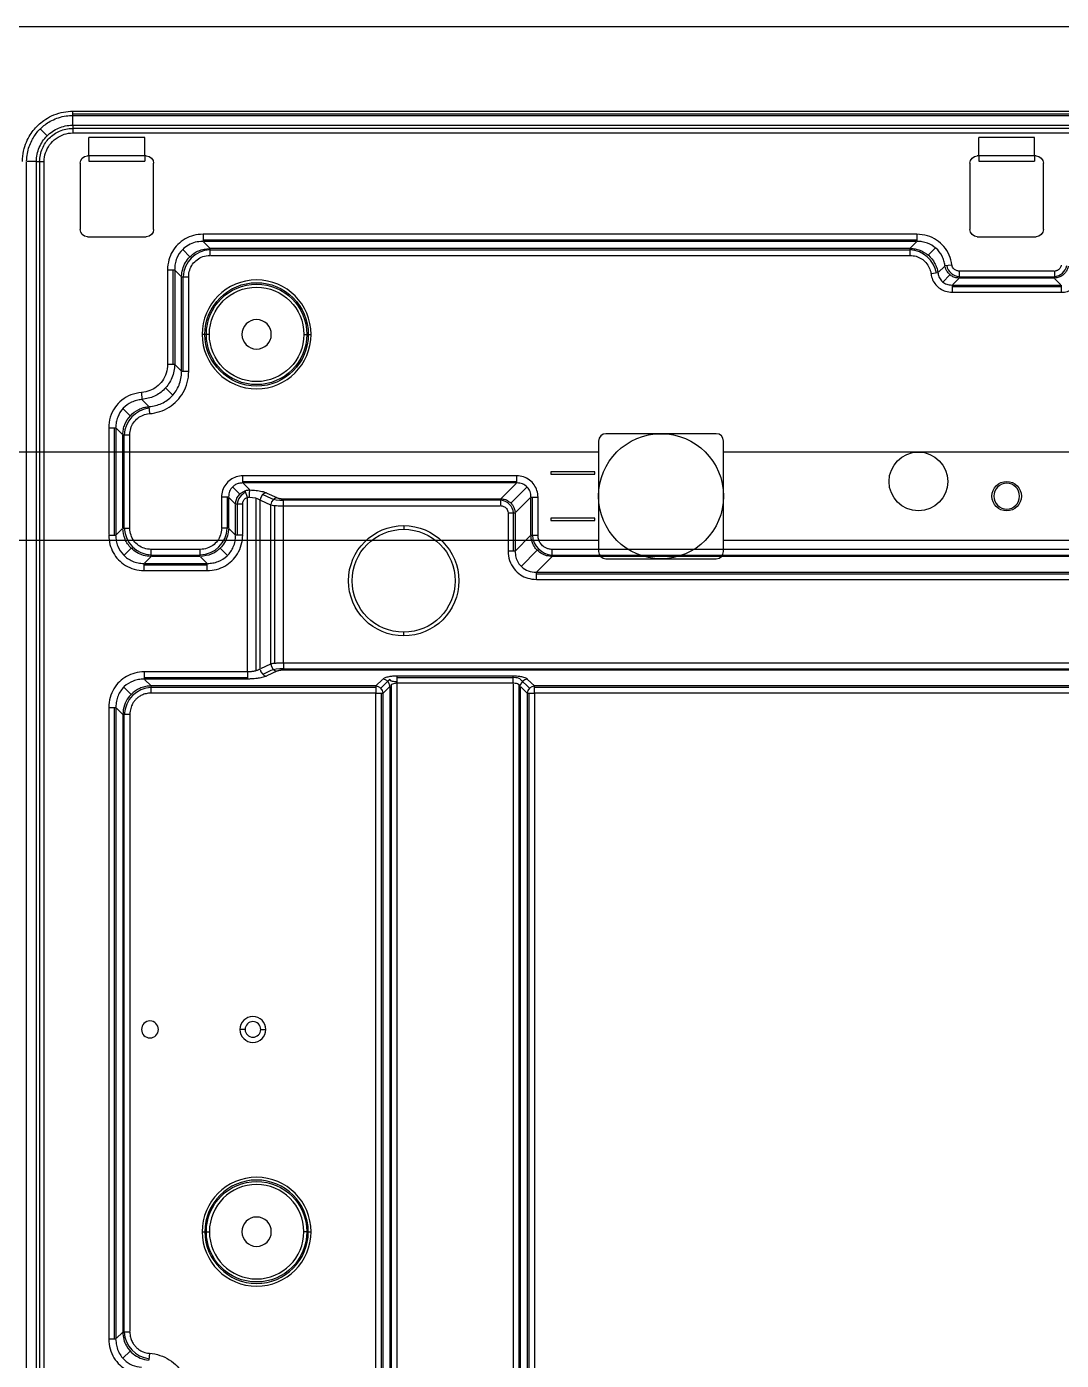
# Model space of a CAD drawing. Header units: millimetres. Extents: x 10037 to 11393, y -913 to 246.
# Drawn here: x 10629.2 to 10769.9, y -482.7 to -301.4 of the extents above; entities that cross this region are included whole.
import ezdxf

# ---------------------------------------------------------------- set-up
doc = ezdxf.new("R2010")
doc.units = ezdxf.units.MM
doc.header["$LTSCALE"] = 46.255
doc.layers.get('0').update_dxf_attribs({"linetype": 'CONTINUOUS'})
doc.layers.add('1', color=7, linetype='CONTINUOUS', true_color=0xffffff)

msp = doc.modelspace()

# ---------------------------------------------------------------- linework, layer by layer
at = {"color": 3}
for p, q in [((10722.92, -356.7), (10707.92, -356.7)), ((10706.92, -357.7), (10706.92, -372.7)), ((10723.92, -372.7), (10723.92, -357.7)), ((10706.92, -359.2), (10583.92, -359.2)), ((10836.92, -359.2), (10723.92, -359.2)), ((10583.92, -371.2), (10706.92, -371.2)), ((10723.92, -371.2), (10836.92, -371.2)), ((10707.92, -373.7), (10722.92, -373.7))]:
    msp.add_line(p, q, dxfattribs=at)
for centre, radius in [((10715.42, -365.2), 8.5), ((10762.42, -365.2), 2)]:
    msp.add_circle(centre, radius, dxfattribs=at)
for centre, start, end in [((10707.92, -357.7), 90, 180), ((10722.92, -357.7), 0, 90), ((10707.92, -372.7), 180, 270), ((10722.92, -372.7), 270, 0)]:
    msp.add_arc(centre, 1, start, end, dxfattribs=at)
at = {"layer": '1', "color": 7, "linetype": 'Continuous'}
for p, q in [((11265.52, -301.37), (10295.32, -301.37)), ((10635.42, -313.44), (10635.42, -312.87)), ((10635.42, -313.2), (10925.42, -313.2)), ((10635.42, -314.71), (10635.42, -313.44)), ((10635.47, -312.87), (10925.36, -312.87)), ((10635.47, -313.44), (10925.36, -313.44)), ((10631.93, -316.21), (10630.99, -315.27)), ((10635.42, -314.76), (10635.42, -315.82)), ((10925.42, -315.2), (10635.42, -315.2)), ((10635.47, -314.76), (10925.36, -314.76)), ((10635.47, -315.82), (10925.36, -315.82)), ((10645.22, -316.43), (10637.62, -316.43)), ((10637.62, -318.93), (10637.62, -316.43)), ((10645.22, -318.93), (10645.22, -316.43)), ((10766.22, -316.43), (10758.62, -316.43)), ((10758.62, -318.93), (10758.62, -316.43)), ((10766.22, -318.93), (10766.22, -316.43)), ((10637.62, -318.93), (10637.42, -318.93)), ((10645.22, -318.93), (10637.62, -318.93)), ((10637.62, -318.93), (10637.62, -319.63)), ((10645.42, -318.93), (10645.22, -318.93)), ((10645.22, -318.93), (10645.22, -319.63)), ((10758.62, -318.93), (10758.42, -318.93)), ((10766.22, -318.93), (10758.62, -318.93)), ((10758.62, -318.93), (10758.62, -319.63)), ((10766.42, -318.93), (10766.22, -318.93)), ((10766.22, -318.93), (10766.22, -319.63)), ((10629.15, -558.25), (10629.15, -319.75)), ((10630.48, -319.7), (10629.2, -319.7)), ((10630.48, -319.7), (10631.54, -319.7)), ((10630.48, -558.25), (10630.48, -319.75)), ((10630.92, -319.7), (10630.92, -558.3)), ((10631.54, -558.25), (10631.54, -319.75)), ((10636.42, -319.93), (10636.42, -328.93)), ((10637.62, -319.63), (10645.22, -319.63)), ((10646.42, -328.93), (10646.42, -319.93)), ((10757.42, -319.93), (10757.42, -328.93)), ((10758.62, -319.63), (10766.22, -319.63)), ((10767.42, -328.93), (10767.42, -319.93)), ((10637.42, -329.93), (10645.42, -329.93)), ((10653.14, -329.59), (10653.14, -330.56)), ((10750.15, -329.59), (10653.19, -329.59)), ((10750.2, -329.59), (10750.2, -330.56)), ((10758.42, -329.93), (10766.42, -329.93)), ((10650.37, -331.65), (10651.36, -332.64)), ((10653.14, -330.36), (10750.2, -330.36)), ((10654.05, -331.47), (10653.18, -330.6)), ((10750.15, -330.56), (10653.19, -330.56)), ((10654.08, -331.5), (10654.08, -332.47)), ((10654.08, -331.7), (10749.25, -331.7)), ((10654.13, -331.5), (10749.2, -331.5)), ((10749.25, -331.5), (10749.25, -332.47)), ((10749.29, -331.47), (10750.16, -330.6)), ((10752.72, -331.43), (10751.73, -332.42)), ((10654.13, -332.47), (10749.2, -332.47)), ((10648.31, -334.42), (10649.28, -334.42)), ((10648.31, -334.47), (10648.31, -347.21)), ((10649.08, -347.26), (10649.08, -334.42)), ((10649.28, -334.47), (10649.28, -347.21)), ((10650.18, -335.33), (10649.31, -334.46)), ((10650.22, -335.37), (10651.19, -335.37)), ((10650.22, -348.15), (10650.22, -335.42)), ((10650.42, -348.2), (10650.42, -335.37)), ((10651.19, -348.15), (10651.19, -335.42)), ((10753.07, -334.84), (10752.13, -334.97)), ((10753.11, -334.81), (10754, -333.92)), ((10753.72, -336.08), (10754.71, -335.09)), ((10754.92, -333.77), (10754.03, -333.89)), ((10755.94, -334.59), (10755.94, -335.56)), ((10755.94, -335.36), (10768.9, -335.36)), ((10768.85, -334.59), (10755.99, -334.59)), ((10768.9, -334.59), (10768.9, -335.56)), ((10755, -336.5), (10755, -337.47)), ((10755, -336.7), (10769.84, -336.7)), ((10755.03, -336.47), (10755.9, -335.6)), ((10755.05, -336.5), (10769.79, -336.5)), ((10768.85, -335.56), (10755.99, -335.56)), ((10768.93, -335.6), (10769.8, -336.47)), ((10769.84, -336.5), (10769.84, -337.47)), ((10755.05, -337.47), (10769.79, -337.47)), ((10653.39, -343.2), (10653.06, -343.2)), ((10654, -343.2), (10653.39, -343.2)), ((10666.84, -343.2), (10667.45, -343.2)), ((10667.45, -343.2), (10667.77, -343.2)), ((10648.31, -347.26), (10649.28, -347.26)), ((10650.18, -348.16), (10649.31, -347.29)), ((10650.22, -348.2), (10651.19, -348.2)), ((10644.76, -351.11), (10644.83, -352.07)), ((10649.02, -351.48), (10648.06, -350.52)), ((10642.23, -353.29), (10643.22, -354.29)), ((10645.74, -352.98), (10644.86, -352.1)), ((10645.78, -353.02), (10645.85, -353.98)), ((10640.31, -355.92), (10641.28, -355.92)), ((10640.31, -355.97), (10640.31, -370.43)), ((10641.08, -370.48), (10641.08, -355.92)), ((10641.28, -355.97), (10641.28, -370.43)), ((10642.18, -356.83), (10641.31, -355.96)), ((10642.22, -356.87), (10643.19, -356.87)), ((10642.22, -369.49), (10642.22, -356.92)), ((10642.42, -369.54), (10642.42, -356.87)), ((10643.19, -369.49), (10643.19, -356.92)), ((10658.55, -363.4), (10658.55, -362.43)), ((10695.74, -362.43), (10658.6, -362.43)), ((10695.79, -363.4), (10695.79, -362.43)), ((10706.42, -361.9), (10700.42, -361.9)), ((10700.42, -361.9), (10700.42, -362.2)), ((10700.42, -362.2), (10706.42, -362.2)), ((10706.42, -362.2), (10706.42, -361.9)), ((10657.15, -363.93), (10658.14, -364.93)), ((10658.55, -363.2), (10695.79, -363.2)), ((10658.58, -363.43), (10659.46, -364.31)), ((10695.74, -363.4), (10658.6, -363.4)), ((10695.75, -363.43), (10693.64, -365.55)), ((10694.99, -366.13), (10697.19, -363.93)), ((10656.62, -365.33), (10655.65, -365.33)), ((10655.65, -365.38), (10655.65, -369.49)), ((10656.42, -365.33), (10656.42, -369.54)), ((10656.62, -365.38), (10656.62, -369.49)), ((10657.52, -366.24), (10656.65, -365.37)), ((10659.17, -365.36), (10658.86, -364.47)), ((10659.17, -389.09), (10659.17, -365.41)), ((10660.32, -365.46), (10660.32, -388.95)), ((10660.9, -388.64), (10660.9, -365.76)), ((10660.94, -365.73), (10662.3, -366.36)), ((10661.27, -364.98), (10662.37, -365.49)), ((10661.81, -364.77), (10663.16, -365.39)), ((10664.07, -366.51), (10664.07, -365.55)), ((10693.64, -365.75), (10664.07, -365.75)), ((10664.12, -365.55), (10693.59, -365.55)), ((10693.64, -366.45), (10693.64, -365.55)), ((10697.68, -365.37), (10695.61, -367.44)), ((10697.72, -365.33), (10698.69, -365.33)), ((10697.72, -370.45), (10697.72, -365.38)), ((10697.92, -370.5), (10697.92, -365.33)), ((10698.69, -370.45), (10698.69, -365.38)), ((10658.53, -366.27), (10657.56, -366.27)), ((10657.56, -370.43), (10657.56, -366.32)), ((10657.76, -366.27), (10657.76, -370.48)), ((10658.53, -370.43), (10658.53, -366.32)), ((10662.34, -387.97), (10662.34, -366.43)), ((10662.92, -387.94), (10662.92, -366.46)), ((10664.07, -387.89), (10664.07, -366.56)), ((10664.12, -366.51), (10693.59, -366.51)), ((10694.61, -367.48), (10695.57, -367.48)), ((10694.61, -367.53), (10694.61, -372.6)), ((10695.37, -372.65), (10695.37, -367.48)), ((10695.57, -367.53), (10695.57, -372.6)), ((10641.31, -370.44), (10642.18, -369.57)), ((10642.29, -369.54), (10643.19, -369.54)), ((10656.55, -369.54), (10655.65, -369.54)), ((10657.52, -370.44), (10656.65, -369.57)), ((10680.42, -369.2), (10680.42, -369.65)), ((10706.42, -368.2), (10700.42, -368.2)), ((10700.42, -368.2), (10700.42, -368.5)), ((10700.42, -368.5), (10706.42, -368.5)), ((10706.42, -368.5), (10706.42, -368.2)), ((10640.31, -370.48), (10641.28, -370.48)), ((10658.53, -370.48), (10657.56, -370.48)), ((10697.68, -370.54), (10695.61, -372.61)), ((10697.72, -370.5), (10698.69, -370.5)), ((10642.37, -373.25), (10643.36, -372.26)), ((10645.18, -374.31), (10646.05, -373.43)), ((10646.08, -373.4), (10646.08, -372.43)), ((10646.08, -373.2), (10652.75, -373.2)), ((10652.7, -372.43), (10646.13, -372.43)), ((10652.7, -373.4), (10646.13, -373.4)), ((10652.75, -373.33), (10652.75, -372.43)), ((10653.66, -374.31), (10652.79, -373.43)), ((10656.47, -373.25), (10655.48, -372.26)), ((10694.61, -372.65), (10695.57, -372.65)), ((10698.58, -372.54), (10696.38, -374.74)), ((10700.62, -373.4), (10698.5, -375.51)), ((10700.62, -373.4), (10700.62, -372.43)), ((10700.62, -373.2), (10860.22, -373.2)), ((10860.17, -372.43), (10700.67, -372.43)), ((10860.17, -373.4), (10700.67, -373.4)), ((10645.14, -375.31), (10645.14, -374.34)), ((10645.14, -374.54), (10653.7, -374.54)), ((10645.19, -374.34), (10653.65, -374.34)), ((10645.19, -375.31), (10653.65, -375.31)), ((10653.7, -375.31), (10653.7, -374.34)), ((10698.47, -376.51), (10698.47, -375.55)), ((10698.47, -375.75), (10862.37, -375.75)), ((10698.52, -375.55), (10862.32, -375.55)), ((10698.52, -376.51), (10862.32, -376.51)), ((10680.42, -384.2), (10680.42, -383.75)), ((10664.07, -387.89), (10664.07, -388.85)), ((10896.71, -387.89), (10664.12, -387.89)), ((10645.14, -389.09), (10645.14, -390.06)), ((10659.12, -389.09), (10645.19, -389.09)), ((10659.17, -389.09), (10659.17, -390.06)), ((10662.3, -388.04), (10660.94, -388.67)), ((10662.37, -388.91), (10661.27, -389.42)), ((10663.16, -389.01), (10661.81, -389.64)), ((10664.07, -388.66), (10896.76, -388.66)), ((10896.71, -388.85), (10664.12, -388.85)), ((10679.53, -390.63), (10679.53, -389.66)), ((10695.26, -389.66), (10679.58, -389.66)), ((10695.31, -390.56), (10695.31, -389.66)), ((10642.37, -391.15), (10643.36, -392.14)), ((10645.14, -389.86), (10659.17, -389.86)), ((10645.18, -390.1), (10646.08, -391)), ((10659.12, -390.06), (10645.19, -390.06)), ((10646.08, -391.97), (10646.08, -391)), ((10676.65, -391.2), (10646.08, -391.2)), ((10676.65, -391), (10646.13, -391)), ((10677.56, -390.1), (10676.65, -391)), ((10676.65, -391), (10676.65, -391.97)), ((10678.55, -390.07), (10677.31, -391.31)), ((10678.52, -391.06), (10677.62, -391.97)), ((10678.56, -570.43), (10678.56, -391.08)), ((10678.76, -570.48), (10678.76, -390.82)), ((10695.26, -390.63), (10679.53, -390.63)), ((10679.53, -570.43), (10679.53, -390.68)), ((10679.58, -389.86), (10695.31, -389.86)), ((10695.31, -390.68), (10695.31, -515.46)), ((10696.08, -390.82), (10696.08, -515.51)), ((10697.52, -391.31), (10696.28, -390.07)), ((10696.28, -391.08), (10696.28, -515.46)), ((10697.22, -391.97), (10696.31, -391.06)), ((10698.19, -391), (10697.28, -390.1)), ((10861.92, -391), (10698.19, -391)), ((10698.19, -391.97), (10698.19, -391)), ((10861.97, -391.2), (10698.19, -391.2)), ((10676.65, -391.97), (10646.13, -391.97)), ((10676.65, -569.48), (10676.65, -391.97)), ((10676.65, -391.97), (10677.62, -391.97)), ((10677.42, -569.54), (10677.42, -391.97)), ((10677.62, -569.48), (10677.62, -391.97)), ((10697.22, -391.97), (10697.22, -514.52)), ((10697.22, -391.97), (10698.19, -391.97)), ((10697.42, -391.97), (10697.42, -514.57)), ((10861.92, -391.97), (10698.19, -391.97)), ((10698.19, -391.97), (10698.19, -514.52)), ((10640.31, -393.92), (10641.28, -393.92)), ((10640.31, -393.97), (10640.31, -479.73)), ((10641.08, -479.78), (10641.08, -393.92)), ((10641.28, -393.97), (10641.28, -479.73)), ((10641.31, -393.96), (10642.22, -394.87)), ((10643.19, -394.87), (10642.22, -394.87)), ((10642.22, -394.92), (10642.22, -478.78)), ((10642.42, -478.84), (10642.42, -394.87)), ((10643.19, -394.92), (10643.19, -478.78)), ((10658.86, -437.7), (10658.16, -437.7)), ((10660.98, -437.7), (10661.68, -437.7)), ((10653.06, -465.2), (10653.39, -465.2)), ((10653.39, -465.2), (10654, -465.2)), ((10667.45, -465.2), (10666.84, -465.2)), ((10667.45, -465.2), (10667.77, -465.2)), ((10640.31, -479.78), (10641.28, -479.78)), ((10641.31, -479.74), (10642.22, -478.84)), ((10643.19, -478.84), (10642.22, -478.84)), ((10643.22, -481.42), (10642.23, -482.41)), ((10645.85, -481.72), (10645.78, -482.68))]:
    msp.add_line(p, q, dxfattribs=at)
at = {"layer": '1', "color": 7, "linetype": 'Continuous', "extrusion": (0, 0, -1)}
for centre, radius, start, end in [((-10637.42, -319.93), 1, 0, 90), ((-10645.42, -319.93), 1, 90, 180), ((-10758.42, -319.93), 1, 0, 90), ((-10766.42, -319.93), 1, 90, 180), ((-10637.42, -328.93), 1, 270, 0), ((-10645.42, -328.93), 1, 180, 270), ((-10758.42, -328.93), 1, 270, 0), ((-10766.42, -328.93), 1, 180, 270), ((-10660.42, -343.2), 7.03, 0, 180), ((-10660.42, -343.2), 6.83, 0, 180), ((-10660.42, -343.2), 6.42, 0, 180), ((-10660.42, -343.2), 7.03, 180, 0), ((-10660.42, -343.2), 6.83, 180, 0), ((-10660.42, -343.2), 6.42, 180, 0), ((-10750.42, -363.2), 4, 0, 180), ((-10750.42, -363.2), 4, 180, 0), ((-10680.42, -376.7), 7.5, 270, 90), ((-10680.42, -376.7), 7, 270, 90), ((-10680.42, -376.7), 7.5, 90, 270), ((-10680.42, -376.7), 7, 90, 270), ((-10660.42, -465.2), 6.83, 360, 180), ((-10660.42, -465.2), 6.83, 180, 360)]:
    msp.add_arc(centre, radius, start, end, dxfattribs=at)
at = {"layer": '1', "color": 7, "linetype": 'Continuous'}
for centre, radius, start, end in [((10660.42, -343.2), 7.4, 0, 180), ((10660.42, -343.2), 2, 0, 180), ((10660.42, -343.2), 7.4, 180, 0), ((10660.42, -343.2), 2, 180, 0), ((10762.42, -365.2), 1.75, 0, 180), ((10762.42, -365.2), 1.75, 180, 0), ((10645.92, -437.7), 1.15, 0, 180), ((10659.92, -437.7), 1.76, 0, 180), ((10659.92, -437.7), 1.06, 0, 180), ((10645.92, -437.7), 1.15, 180, 0), ((10659.92, -437.7), 1.76, 180, 0), ((10659.92, -437.7), 1.06, 180, 0), ((10660.42, -465.2), 7.4, 0, 180), ((10660.42, -465.2), 7.03, 0, 180), ((10660.42, -465.2), 6.42, 0, 180), ((10660.42, -465.2), 2, 0, 180), ((10660.42, -465.2), 7.4, 180, 0), ((10660.42, -465.2), 7.03, 180, 0), ((10660.42, -465.2), 6.42, 180, 0), ((10660.42, -465.2), 2, 180, 0)]:
    msp.add_arc(centre, radius, start, end, dxfattribs=at)
for centre, major_axis, ratio, start_param, end_param in [((10654.56, -335.84), (-3.02, 3.02), 0.935113, 5.579468, 6.986902), ((10748.78, -335.84), (3.02, 3.02), 0.935113, 5.700765, 6.986902), ((10756.28, -333.29), (1.51, 1.51), 0.935113, 2.599518, 3.796877), ((10768.56, -333.29), (1.51, -1.51), 0.935113, 5.627901, 6.825259), ((10646.56, -357.34), (-3.02, 3.02), 0.935113, 5.649708, 6.986902), ((10659.5, -365.31), (0.03, 1), 0.110176, 0.263441, 1.574071), ((10659.83, -366.61), (-1.51, 1.51), 0.935113, 5.911495, 6.93847), ((10661.76, -365.71), (0.421, 0.907), 0.84361, 0.502949, 1.943978), ((10663.21, -366.38), (0.421, 0.907), 0.84361, 0.502949, 1.870661), ((10664.07, -365.21), (2, 0), 0.267949, 3.689848, 4.712389), ((10693.3, -367.82), (-1.51, -1.51), 0.935113, 2.486308, 3.796877), ((10646.56, -369.06), (3.02, 3.02), 0.935113, 2.437876, 3.84531), ((10652.28, -369.06), (-3.02, 3.02), 0.935113, 2.437876, 3.84531), ((10701.02, -370.1), (-2.27, -2.27), 0.935113, 5.595577, 6.970792), ((10663.21, -388.02), (0.421, -0.907), 0.84361, 4.339214, 5.780236), ((10661.76, -388.69), (0.421, -0.907), 0.84361, 4.412524, 5.780236), ((10664.07, -389.19), (2, 0), 0.267949, 1.570796, 2.593338), ((10646.56, -395.34), (3.02, -3.02), 0.935113, 2.437876, 3.84531), ((10676.65, -391.97), (0.707, -0.707), 0.935113, 0.818917, 2.322676), ((10677.59, -391.03), (0.707, -0.707), 0.935113, 0.818912, 2.322676), ((10679.53, -390.13), (1, 0), 0.267949, 2.902807, 4.596378), ((10695.31, -390.13), (1, 0), 0.267949, 0.32368, 1.522554), ((10697.24, -391.03), (-0.707, -0.707), 0.935113, 3.96051, 5.386893), ((10698.19, -391.97), (0.707, 0.707), 0.935113, 0.818917, 2.322676), ((10646.56, -478.36), (3.02, 3.02), 0.935113, 2.437876, 3.77507)]:
    msp.add_ellipse(centre, major_axis=major_axis, ratio=ratio, start_param=start_param, end_param=end_param, dxfattribs=at)
for points in [[(10628.59, -319.7), (10628.59, -319.19), (10628.7, -318.23), (10629.09, -317.03), (10629.61, -316.06), (10630.19, -315.27), (10630.86, -314.58), (10631.7, -313.94), (10632.8, -313.34), (10634.21, -312.93), (10635.02, -312.87), (10635.42, -312.87)], [(10631.54, -319.7), (10631.54, -319.29), (10631.66, -318.51), (10632.22, -317.39), (10633.11, -316.5), (10634.26, -315.93), (10635.02, -315.82), (10635.42, -315.82)], [(10653.14, -329.59), (10652.69, -329.59), (10651.84, -329.71), (10650.67, -330.18), (10649.66, -330.96), (10648.92, -331.93), (10648.45, -333.04), (10648.31, -333.94), (10648.31, -334.42)], [(10754.98, -333.76), (10754.92, -333.28), (10754.67, -332.39), (10753.93, -331.22), (10752.92, -330.33), (10751.67, -329.74), (10750.71, -329.59), (10750.2, -329.59)], [(10651.19, -335.37), (10651.19, -335.04), (10651.29, -334.43), (10651.68, -333.64), (10652.3, -333.01), (10653.08, -332.59), (10653.73, -332.47), (10654.08, -332.47)], [(10752.13, -334.97), (10752.16, -335.25), (10752.31, -335.78), (10752.75, -336.49), (10753.34, -337.01), (10754.09, -337.37), (10754.68, -337.47), (10755, -337.47)], [(10769.84, -337.47), (10770.13, -337.47), (10770.69, -337.39), (10771.42, -337.06), (10772.03, -336.55), (10772.51, -335.83), (10772.67, -335.27), (10772.71, -334.97)], [(10645.85, -353.98), (10646.34, -353.94), (10647.27, -353.75), (10648.55, -353.16), (10649.63, -352.27), (10650.47, -351.17), (10651.05, -349.78), (10651.19, -348.75), (10651.19, -348.2)], [(10644.76, -351.11), (10644.25, -351.15), (10643.31, -351.36), (10642.06, -352.08), (10641.09, -353.12), (10640.46, -354.43), (10640.31, -355.41), (10640.31, -355.92)], [(10658.55, -362.43), (10658.23, -362.43), (10657.63, -362.53), (10656.83, -362.93), (10656.18, -363.55), (10655.75, -364.4), (10655.65, -365.01), (10655.65, -365.33)], [(10698.69, -365.33), (10698.69, -365.01), (10698.59, -364.42), (10698.19, -363.61), (10697.57, -362.97), (10696.73, -362.53), (10696.12, -362.43), (10695.79, -362.43)], [(10658.86, -364.47), (10658.93, -364.44), (10659.06, -364.4), (10659.28, -364.36), (10659.42, -364.35), (10659.5, -364.35)], [(10659.5, -364.35), (10659.79, -364.36), (10660.36, -364.4), (10661.17, -364.53), (10661.59, -364.66), (10661.76, -364.74)], [(10659.17, -365.36), (10659.19, -365.35), (10659.24, -365.33), (10659.31, -365.31), (10659.36, -365.31), (10659.39, -365.31)], [(10659.44, -365.32), (10660.02, -365.35), (10660.55, -365.49), (10660.86, -365.68)], [(10646.08, -372.43), (10645.75, -372.43), (10645.12, -372.33), (10644.32, -371.92), (10643.7, -371.28), (10643.31, -370.53), (10643.19, -369.89), (10643.19, -369.54)], [(10640.31, -370.48), (10640.31, -370.93), (10640.43, -371.78), (10640.88, -372.9), (10641.6, -373.88), (10642.54, -374.64), (10643.77, -375.18), (10644.66, -375.31), (10645.14, -375.31)], [(10653.7, -375.31), (10654.15, -375.31), (10655, -375.19), (10656.12, -374.74), (10657.1, -374.02), (10657.86, -373.08), (10658.4, -371.85), (10658.53, -370.95), (10658.53, -370.48)], [(10700.62, -372.43), (10700.44, -372.43), (10700.11, -372.39), (10699.72, -372.24), (10699.41, -372.04), (10699.18, -371.82), (10699.01, -371.61), (10698.88, -371.39), (10698.78, -371.14), (10698.71, -370.86), (10698.69, -370.63), (10698.69, -370.5)], [(10694.61, -372.65), (10694.61, -373.11), (10694.75, -373.97), (10695.38, -375.12), (10696.29, -375.93), (10697.24, -376.38), (10698.04, -376.51), (10698.47, -376.51)], [(10645.14, -389.09), (10644.69, -389.09), (10643.84, -389.21), (10642.72, -389.66), (10641.74, -390.39), (10640.98, -391.32), (10640.44, -392.55), (10640.31, -393.45), (10640.31, -393.92)], [(10661.76, -389.66), (10661.67, -389.7), (10661.46, -389.78), (10661.14, -389.87), (10660.81, -389.93), (10660.48, -389.98), (10660.12, -390.02), (10659.7, -390.05), (10659.35, -390.06), (10659.17, -390.06)], [(10646.08, -391.97), (10645.83, -391.97), (10645.37, -392.03), (10644.8, -392.24), (10644.35, -392.51), (10644, -392.82), (10643.74, -393.12), (10643.55, -393.42), (10643.41, -393.72), (10643.29, -394.04), (10643.21, -394.41), (10643.19, -394.71), (10643.19, -394.87)], [(10640.31, -479.78), (10640.31, -480.25), (10640.43, -481.14), (10640.98, -482.4), (10641.79, -483.36), (10642.66, -483.99), (10643.58, -484.4), (10644.34, -484.56), (10644.76, -484.59)], [(10645.85, -481.72), (10646.35, -481.76), (10647.3, -481.96), (10648.58, -482.56), (10649.67, -483.46), (10650.51, -484.6), (10651.06, -486), (10651.19, -486.99), (10651.19, -487.5)]]:
    msp.add_open_spline(points, degree=3, dxfattribs=at)
for points, knots in [([(10629.15, -319.65), (10629.16, -319.3), (10629.22, -318.63), (10629.46, -317.69), (10629.81, -316.87), (10630.22, -316.18), (10630.68, -315.58), (10631.2, -315.04), (10631.83, -314.55), (10632.59, -314.08), (10633.49, -313.71), (10634.46, -313.48), (10635.11, -313.44), (10635.42, -313.44)], [0, 0, 0, 0, 0.106491, 0.206609, 0.296601, 0.37756, 0.452915, 0.527735, 0.607721, 0.697376, 0.799991, 0.906075, 1, 1, 1, 1]), ([(10630.48, -319.7), (10630.48, -319.03), (10630.76, -317.72), (10631.84, -316.12), (10633.43, -315.05), (10634.71, -314.77), (10635.37, -314.76)], [0, 0, 0, 0, 0.251557, 0.503113, 0.75467, 1, 1, 1, 1]), ([(10630.92, -319.7), (10630.92, -319.06), (10631.19, -317.86), (10632.16, -316.45), (10633.57, -315.47), (10634.77, -315.2), (10635.42, -315.2)], [0, 0, 0, 0, 0.25, 0.5, 0.75, 1, 1, 1, 1]), ([(10653.09, -330.56), (10652.75, -330.58), (10652.07, -330.63), (10651.13, -331.02), (10650.21, -331.72), (10649.61, -332.63), (10649.32, -333.6), (10649.29, -334.11), (10649.28, -334.37)], [0, 0, 0, 0, 0.169678, 0.338871, 0.500499, 0.742095, 0.871426, 1, 1, 1, 1]), ([(10650.22, -335.31), (10650.25, -334.99), (10650.32, -334.33), (10650.71, -333.43), (10651.41, -332.51), (10652.52, -331.71), (10653.52, -331.58), (10654.03, -331.51)], [0, 0, 0, 0, 0.165223, 0.332243, 0.492961, 0.743319, 1, 1, 1, 1]), ([(10749.31, -331.51), (10749.53, -331.52), (10749.97, -331.55), (10750.83, -331.81), (10751.83, -332.39), (10752.55, -333.29), (10752.93, -334.13), (10753.02, -334.57), (10753.06, -334.79)], [0, 0, 0, 0, 0.122182, 0.248224, 0.496342, 0.747848, 0.876459, 1, 1, 1, 1]), ([(10754.02, -333.83), (10753.99, -333.62), (10753.91, -333.17), (10753.56, -332.34), (10752.85, -331.42), (10751.85, -330.84), (10750.95, -330.59), (10750.48, -330.57), (10750.25, -330.56)], [0, 0, 0, 0, 0.121493, 0.246967, 0.493377, 0.741788, 0.872209, 1, 1, 1, 1]), ([(10749.25, -332.47), (10749.55, -332.47), (10750.11, -332.55), (10750.86, -332.89), (10751.47, -333.42), (10751.92, -334.11), (10752.08, -334.64), (10752.12, -334.92)], [0, 0, 0, 0, 0.20226, 0.404519, 0.606779, 0.809039, 1, 1, 1, 1]), ([(10753.08, -334.89), (10753.13, -335.11), (10753.23, -335.54), (10753.65, -336.08), (10754.25, -336.44), (10754.71, -336.48), (10754.94, -336.5)], [0, 0, 0, 0, 0.24259, 0.489569, 0.742671, 1, 1, 1, 1]), ([(10755.9, -335.55), (10755.72, -335.53), (10755.36, -335.49), (10754.81, -335.21), (10754.4, -334.8), (10754.14, -334.34), (10754.08, -334.08), (10754.05, -333.95)], [0, 0, 0, 0, 0.202678, 0.410322, 0.6882, 0.85302, 1, 1, 1, 1]), ([(10755.94, -334.59), (10755.88, -334.59), (10755.77, -334.58), (10755.59, -334.54), (10755.4, -334.44), (10755.21, -334.29), (10755.07, -334.08), (10755.01, -333.9), (10754.99, -333.81)], [0, 0, 0, 0, 0.170957, 0.341913, 0.51287, 0.683827, 0.854783, 1, 1, 1, 1]), ([(10769.85, -333.81), (10769.83, -333.88), (10769.8, -334.01), (10769.71, -334.17), (10769.6, -334.31), (10769.49, -334.4), (10769.38, -334.48), (10769.25, -334.53), (10769.1, -334.58), (10768.97, -334.59), (10768.9, -334.59)], [0, 0, 0, 0, 0.102793, 0.230966, 0.359138, 0.48731, 0.615483, 0.743655, 0.871828, 1, 1, 1, 1]), ([(10770.79, -333.94), (10770.75, -334.09), (10770.68, -334.4), (10770.42, -334.81), (10770.04, -335.19), (10769.54, -335.47), (10769.14, -335.53), (10768.94, -335.55)], [0, 0, 0, 0, 0.172469, 0.361355, 0.545754, 0.775387, 1, 1, 1, 1]), ([(10648.31, -347.26), (10648.31, -347.68), (10648.19, -348.47), (10647.65, -349.57), (10646.82, -350.39), (10645.95, -350.88), (10645.2, -351.07), (10644.81, -351.1)], [0, 0, 0, 0, 0.201613, 0.403226, 0.604839, 0.806451, 1, 1, 1, 1]), ([(10649.28, -347.26), (10649.25, -347.58), (10649.21, -348.22), (10648.92, -349.12), (10648.49, -349.94), (10647.75, -350.84), (10646.55, -351.74), (10645.41, -351.95), (10644.83, -352.07)], [0, 0, 0, 0, 0.13571, 0.267168, 0.394683, 0.518597, 0.753798, 1, 1, 1, 1]), ([(10645.83, -353.01), (10646.12, -352.98), (10646.69, -352.91), (10647.79, -352.52), (10649.01, -351.66), (10649.82, -350.38), (10650.17, -349.2), (10650.2, -348.57), (10650.22, -348.26)], [0, 0, 0, 0, 0.121234, 0.243682, 0.485935, 0.734568, 0.867321, 1, 1, 1, 1]), ([(10644.78, -352.07), (10644.54, -352.1), (10644.08, -352.16), (10643.19, -352.48), (10642.2, -353.18), (10641.57, -354.22), (10641.31, -355.15), (10641.29, -355.63), (10641.28, -355.87)], [0, 0, 0, 0, 0.122724, 0.248303, 0.496393, 0.746106, 0.87404, 1, 1, 1, 1]), ([(10642.22, -356.81), (10642.24, -356.58), (10642.28, -356.12), (10642.55, -355.22), (10643.19, -354.2), (10644.16, -353.48), (10645.04, -353.13), (10645.5, -353.06), (10645.73, -353.03)], [0, 0, 0, 0, 0.122238, 0.247799, 0.498371, 0.750853, 0.877436, 1, 1, 1, 1]), ([(10643.19, -356.87), (10643.19, -356.56), (10643.27, -355.98), (10643.64, -355.2), (10644.22, -354.57), (10644.96, -354.14), (10645.52, -354.01), (10645.8, -353.98)], [0, 0, 0, 0, 0.202212, 0.404424, 0.606635, 0.808847, 1, 1, 1, 1]), ([(10658.5, -363.4), (10658.33, -363.41), (10658.01, -363.43), (10657.55, -363.61), (10657.08, -363.95), (10656.69, -364.52), (10656.64, -365.02), (10656.62, -365.28)], [0, 0, 0, 0, 0.162839, 0.33257, 0.493572, 0.744242, 1, 1, 1, 1]), ([(10697.72, -365.28), (10697.72, -365.16), (10697.71, -364.92), (10697.58, -364.45), (10697.24, -363.91), (10696.7, -363.55), (10696.21, -363.42), (10695.96, -363.4), (10695.84, -363.4)], [0, 0, 0, 0, 0.117219, 0.243729, 0.492585, 0.747626, 0.878418, 1, 1, 1, 1]), ([(10657.57, -366.22), (10657.59, -366.02), (10657.65, -365.61), (10657.96, -365.1), (10658.35, -364.71), (10658.66, -364.56), (10658.81, -364.49)], [0, 0, 0, 0, 0.266693, 0.542778, 0.779483, 1, 1, 1, 1]), ([(10658.53, -366.27), (10658.53, -366.21), (10658.54, -366.09), (10658.59, -365.89), (10658.68, -365.73), (10658.78, -365.61), (10658.88, -365.52), (10658.99, -365.44), (10659.08, -365.4), (10659.12, -365.38)], [0, 0, 0, 0, 0.148428, 0.296856, 0.445284, 0.593712, 0.74214, 0.890568, 1, 1, 1, 1]), ([(10663.25, -365.43), (10663.27, -365.44), (10663.33, -365.46), (10663.43, -365.49), (10663.55, -365.51), (10663.66, -365.53), (10663.78, -365.54), (10663.91, -365.55), (10664.01, -365.55), (10664.07, -365.55)], [0, 0, 0, 0, 0.083206, 0.236005, 0.388804, 0.541603, 0.694402, 0.847201, 1, 1, 1, 1]), ([(10693.64, -365.55), (10693.85, -365.57), (10694.25, -365.62), (10694.85, -365.96), (10695.28, -366.43), (10695.51, -366.96), (10695.55, -367.27), (10695.56, -367.41)], [0, 0, 0, 0, 0.213004, 0.414823, 0.688472, 0.850723, 1, 1, 1, 1]), ([(10662.39, -366.39), (10662.49, -366.41), (10662.69, -366.45), (10663.12, -366.48), (10663.58, -366.51), (10663.88, -366.51), (10664.03, -366.51)], [0, 0, 0, 0, 0.252905, 0.529693, 0.778881, 1, 1, 1, 1]), ([(10693.69, -366.52), (10693.73, -366.52), (10693.84, -366.53), (10694.01, -366.58), (10694.22, -366.69), (10694.41, -366.87), (10694.56, -367.13), (10694.61, -367.35), (10694.61, -367.48)], [0, 0, 0, 0, 0.126657, 0.301326, 0.475994, 0.650663, 0.825331, 1, 1, 1, 1]), ([(10646.03, -373.39), (10645.7, -373.36), (10645.03, -373.3), (10644.11, -372.89), (10643.2, -372.18), (10642.42, -371.07), (10642.29, -370.09), (10642.23, -369.59)], [0, 0, 0, 0, 0.168422, 0.338724, 0.502684, 0.748406, 1, 1, 1, 1]), ([(10655.65, -369.59), (10655.65, -369.9), (10655.54, -370.51), (10655.13, -371.3), (10654.49, -371.92), (10653.74, -372.31), (10653.1, -372.43), (10652.75, -372.43)], [0, 0, 0, 0, 0.191957, 0.393968, 0.595979, 0.797989, 1, 1, 1, 1]), ([(10656.61, -369.59), (10656.58, -369.92), (10656.51, -370.59), (10656.1, -371.51), (10655.4, -372.42), (10654.29, -373.2), (10653.3, -373.33), (10652.8, -373.39)], [0, 0, 0, 0, 0.168422, 0.338724, 0.502684, 0.748406, 1, 1, 1, 1]), ([(10641.28, -370.53), (10641.29, -370.78), (10641.31, -371.27), (10641.58, -372.21), (10642.25, -373.28), (10643.31, -373.99), (10644.29, -374.3), (10644.82, -374.33), (10645.08, -374.34)], [0, 0, 0, 0, 0.123263, 0.248009, 0.486709, 0.735865, 0.868386, 1, 1, 1, 1]), ([(10653.75, -374.34), (10654, -374.33), (10654.49, -374.31), (10655.43, -374.03), (10656.5, -373.37), (10657.21, -372.31), (10657.52, -371.33), (10657.55, -370.8), (10657.56, -370.54)], [0, 0, 0, 0, 0.123263, 0.248009, 0.486709, 0.735865, 0.868386, 1, 1, 1, 1]), ([(10700.62, -373.4), (10700.36, -373.38), (10699.86, -373.33), (10699.06, -372.98), (10698.41, -372.42), (10697.99, -371.74), (10697.78, -371.14), (10697.74, -370.74), (10697.72, -370.55)], [0, 0, 0, 0, 0.172388, 0.335757, 0.578006, 0.734684, 0.869339, 1, 1, 1, 1]), ([(10695.57, -372.71), (10695.59, -372.97), (10695.63, -373.5), (10695.95, -374.24), (10696.5, -374.92), (10697.35, -375.45), (10698.06, -375.51), (10698.42, -375.54)], [0, 0, 0, 0, 0.17724, 0.356366, 0.527204, 0.75996, 1, 1, 1, 1]), ([(10664.07, -387.89), (10663.89, -387.89), (10663.52, -387.89), (10663.03, -387.92), (10662.64, -387.96), (10662.47, -388), (10662.39, -388.01)], [0, 0, 0, 0, 0.271664, 0.550695, 0.786738, 1, 1, 1, 1]), ([(10660.86, -388.72), (10660.82, -388.74), (10660.73, -388.79), (10660.58, -388.86), (10660.41, -388.92), (10660.24, -388.97), (10660.07, -389.01), (10659.88, -389.04), (10659.67, -389.07), (10659.43, -389.09), (10659.26, -389.09), (10659.17, -389.09)], [0, 0, 0, 0, 0.102425, 0.227325, 0.338829, 0.441745, 0.540902, 0.64118, 0.747554, 0.865232, 1, 1, 1, 1]), ([(10664.07, -388.85), (10664.01, -388.85), (10663.89, -388.86), (10663.73, -388.87), (10663.6, -388.89), (10663.49, -388.9), (10663.4, -388.92), (10663.32, -388.95), (10663.27, -388.96), (10663.25, -388.97)], [0, 0, 0, 0, 0.153752, 0.307504, 0.461255, 0.615007, 0.768759, 0.922511, 1, 1, 1, 1]), ([(10679.53, -389.66), (10679.36, -389.67), (10679.02, -389.67), (10678.48, -389.73), (10678.05, -389.83), (10677.78, -389.93), (10677.69, -389.99), (10677.65, -390.02)], [0, 0, 0, 0, 0.202354, 0.411241, 0.701567, 0.875328, 1, 1, 1, 1]), ([(10697.24, -390.06), (10697.18, -390.02), (10697.08, -389.93), (10696.73, -389.81), (10696.29, -389.72), (10695.77, -389.67), (10695.46, -389.67), (10695.31, -389.66)], [0, 0, 0, 0, 0.204238, 0.383065, 0.652465, 0.828114, 1, 1, 1, 1]), ([(10645.09, -390.06), (10644.84, -390.07), (10644.35, -390.1), (10643.41, -390.37), (10642.34, -391.03), (10641.63, -392.09), (10641.32, -393.08), (10641.29, -393.6), (10641.28, -393.87)], [0, 0, 0, 0, 0.123263, 0.248009, 0.486709, 0.735865, 0.868386, 1, 1, 1, 1]), ([(10646.08, -391), (10645.84, -391.02), (10645.37, -391.05), (10644.7, -391.25), (10644.07, -391.56), (10643.48, -392), (10642.88, -392.66), (10642.35, -393.62), (10642.26, -394.44), (10642.22, -394.87)], [0, 0, 0, 0, 0.119545, 0.234743, 0.345519, 0.469243, 0.592223, 0.79003, 1, 1, 1, 1]), ([(10679.53, -390.63), (10679.44, -390.63), (10679.27, -390.64), (10679, -390.7), (10678.75, -390.81), (10678.65, -390.91), (10678.61, -390.97)], [0, 0, 0, 0, 0.202051, 0.412107, 0.712461, 1, 1, 1, 1]), ([(10696.25, -390.99), (10696.2, -390.92), (10696.09, -390.8), (10695.76, -390.67), (10695.51, -390.64), (10695.38, -390.63)], [0, 0, 0, 0, 0.38016, 0.679845, 1, 1, 1, 1]), ([(10641.28, -479.84), (10641.29, -480.1), (10641.32, -480.63), (10641.63, -481.62), (10642.32, -482.63), (10643.49, -483.42), (10644.35, -483.56), (10644.78, -483.63)], [0, 0, 0, 0, 0.138683, 0.279505, 0.544961, 0.769221, 1, 1, 1, 1]), ([(10642.22, -478.84), (10642.25, -479.17), (10642.31, -479.83), (10642.75, -480.88), (10643.52, -481.8), (10644.59, -482.46), (10645.35, -482.61), (10645.74, -482.68)], [0, 0, 0, 0, 0.177247, 0.345099, 0.593983, 0.795511, 1, 1, 1, 1]), ([(10643.19, -478.84), (10643.19, -479.1), (10643.25, -479.58), (10643.47, -480.16), (10643.76, -480.61), (10644.07, -480.96), (10644.38, -481.21), (10644.68, -481.4), (10645.01, -481.54), (10645.37, -481.66), (10645.65, -481.71), (10645.8, -481.72)], [0, 0, 0, 0, 0.112367, 0.224733, 0.3371, 0.449466, 0.561833, 0.674199, 0.786566, 0.898932, 1, 1, 1, 1])]:
    msp.add_open_spline(points, degree=3, knots=knots, dxfattribs=at)

doc.saveas('drawing.dxf')
